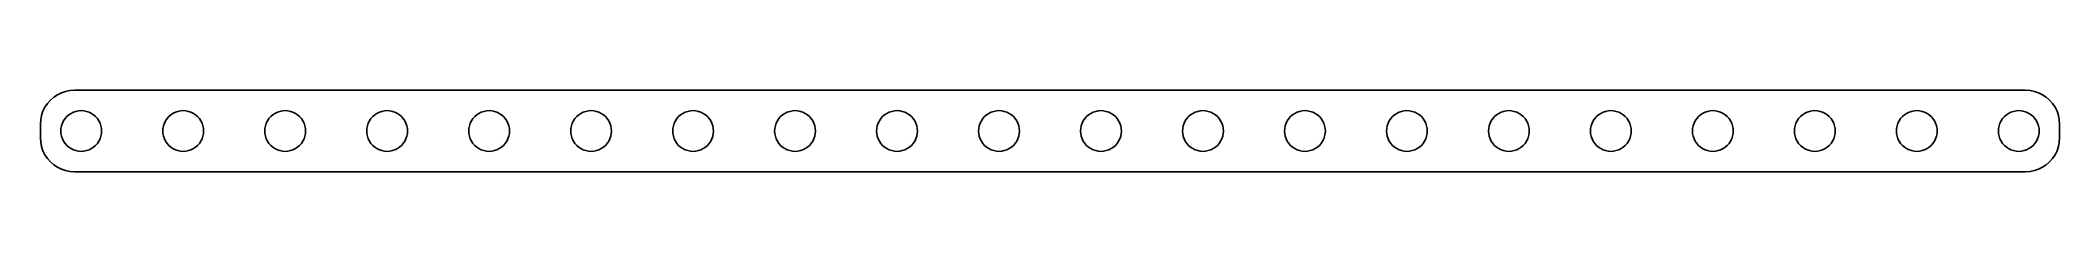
# Model space of a CAD drawing. Header units: metres. Extents: x -149 to 149, y -6 to 6.
import ezdxf

# ---------------------------------------------------------------- set-up
doc = ezdxf.new("R2010")
doc.units = ezdxf.units.M

msp = doc.modelspace()

# ---------------------------------------------------------------- linework, layer by layer
for p, q in [((-144.158, 5.96222), (-144.799, 5.83463)), ((-143.505, 6.00499), (-144.158, 5.96222)), ((143.505, 6.00499), (-143.505, 6.00499)), ((144.158, 5.96222), (143.505, 6.00499)), ((144.799, 5.83463), (144.158, 5.96222)), ((-147.835, 3.50499), (-148.124, 2.91841)), ((-147.472, 4.0488), (-147.835, 3.50499)), ((-147.041, 4.54053), (-147.472, 4.0488)), ((-146.549, 4.97176), (-147.041, 4.54053)), ((-146.005, 5.33511), (-146.549, 4.97176)), ((-145.418, 5.62439), (-146.005, 5.33511)), ((-144.799, 5.83463), (-145.418, 5.62439)), ((-143.276, 2.89777), (-142.892, 2.97432)), ((-142.892, 2.97432), (-142.5, 3)), ((-142.5, 3), (-142.108, 2.97432)), ((-142.108, 2.97432), (-141.724, 2.89777)), ((-128.276, 2.89777), (-127.892, 2.97432)), ((-127.892, 2.97432), (-127.5, 3)), ((-127.5, 3), (-127.108, 2.97432)), ((-127.108, 2.97432), (-126.724, 2.89777)), ((-113.276, 2.89777), (-112.892, 2.97432)), ((-112.892, 2.97432), (-112.5, 3)), ((-112.5, 3), (-112.108, 2.97432)), ((-112.108, 2.97432), (-111.724, 2.89777)), ((-98.2765, 2.89777), (-97.8916, 2.97432)), ((-97.8916, 2.97432), (-97.5, 3)), ((-97.5, 3), (-97.1084, 2.97432)), ((-97.1084, 2.97432), (-96.7235, 2.89777)), ((-83.2765, 2.89777), (-82.8916, 2.97432)), ((-82.8916, 2.97432), (-82.5, 3)), ((-82.5, 3), (-82.1084, 2.97432)), ((-82.1084, 2.97432), (-81.7235, 2.89777)), ((-68.2765, 2.89777), (-67.8916, 2.97432)), ((-67.8916, 2.97432), (-67.5, 3)), ((-67.5, 3), (-67.1084, 2.97432)), ((-67.1084, 2.97432), (-66.7235, 2.89777)), ((-53.2765, 2.89777), (-52.8916, 2.97432)), ((-52.8916, 2.97432), (-52.5, 3)), ((-52.5, 3), (-52.1084, 2.97432)), ((-52.1084, 2.97432), (-51.7235, 2.89777)), ((-38.2765, 2.89777), (-37.8916, 2.97432)), ((-37.8916, 2.97432), (-37.5, 3)), ((-37.5, 3), (-37.1084, 2.97432)), ((-37.1084, 2.97432), (-36.7235, 2.89777)), ((-23.2764, 2.89777), (-22.8916, 2.97432)), ((-22.8916, 2.97432), (-22.5, 3)), ((-22.5, 3), (-22.1084, 2.97432)), ((-22.1084, 2.97432), (-21.7235, 2.89777)), ((-8.27644, 2.89777), (-7.89157, 2.97432)), ((-7.89157, 2.97432), (-7.5, 3)), ((-7.5, 3), (-7.10841, 2.97432)), ((-7.10841, 2.97432), (-6.72354, 2.89777)), ((6.72354, 2.89777), (7.10841, 2.97432)), ((7.10841, 2.97432), (7.5, 3)), ((7.5, 3), (7.89157, 2.97432)), ((7.89157, 2.97432), (8.27644, 2.89777)), ((21.7235, 2.89777), (22.1084, 2.97432)), ((22.1084, 2.97432), (22.5, 3)), ((22.5, 3), (22.8916, 2.97432)), ((22.8916, 2.97432), (23.2764, 2.89777)), ((36.7235, 2.89777), (37.1084, 2.97432)), ((37.1084, 2.97432), (37.5, 3)), ((37.5, 3), (37.8916, 2.97432)), ((37.8916, 2.97432), (38.2765, 2.89777)), ((51.7235, 2.89777), (52.1084, 2.97432)), ((52.1084, 2.97432), (52.5, 3)), ((52.5, 3), (52.8916, 2.97432)), ((52.8916, 2.97432), (53.2765, 2.89777)), ((66.7235, 2.89777), (67.1084, 2.97432)), ((67.1084, 2.97432), (67.5, 3)), ((67.5, 3), (67.8916, 2.97432)), ((67.8916, 2.97432), (68.2765, 2.89777)), ((81.7235, 2.89777), (82.1084, 2.97432)), ((82.1084, 2.97432), (82.5, 3)), ((82.5, 3), (82.8916, 2.97432)), ((82.8916, 2.97432), (83.2765, 2.89777)), ((96.7235, 2.89777), (97.1084, 2.97432)), ((97.1084, 2.97432), (97.5, 3)), ((97.5, 3), (97.8916, 2.97432)), ((97.8916, 2.97432), (98.2765, 2.89777)), ((111.724, 2.89777), (112.108, 2.97432)), ((112.108, 2.97432), (112.5, 3)), ((112.5, 3), (112.892, 2.97432)), ((112.892, 2.97432), (113.276, 2.89777)), ((126.724, 2.89777), (127.108, 2.97432)), ((127.108, 2.97432), (127.5, 3)), ((127.5, 3), (127.892, 2.97432)), ((127.892, 2.97432), (128.276, 2.89777)), ((141.724, 2.89777), (142.108, 2.97432)), ((142.108, 2.97432), (142.5, 3)), ((142.5, 3), (142.892, 2.97432)), ((142.892, 2.97432), (143.276, 2.89777)), ((145.418, 5.62439), (144.799, 5.83463)), ((146.005, 5.33511), (145.418, 5.62439)), ((146.549, 4.97176), (146.005, 5.33511)), ((147.041, 4.54053), (146.549, 4.97176)), ((147.472, 4.0488), (147.041, 4.54053)), ((147.835, 3.50499), (147.472, 4.0488)), ((148.124, 2.91841), (147.835, 3.50499)), ((-148.462, 1.65762), (-148.505, 1.00499)), ((-148.505, 1.00499), (-148.505, -1.00499)), ((-148.335, 2.29909), (-148.462, 1.65762)), ((-148.124, 2.91841), (-148.335, 2.29909)), ((-145.5, 0), (-145.474, 0.391571)), ((-145.474, -0.391571), (-145.5, 0)), ((-145.474, 0.391571), (-145.398, 0.776443)), ((-145.398, 0.776443), (-145.272, 1.14804)), ((-145.272, 1.14804), (-145.098, 1.5)), ((-145.098, 1.5), (-144.88, 1.82628)), ((-144.88, 1.82628), (-144.621, 2.12131)), ((-144.621, 2.12131), (-144.326, 2.38005)), ((-144.326, 2.38005), (-144, 2.59807)), ((-144, 2.59807), (-143.648, 2.77164)), ((-143.648, 2.77164), (-143.276, 2.89777)), ((-141.724, 2.89777), (-141.352, 2.77164)), ((-141.352, 2.77164), (-141, 2.59807)), ((-141, 2.59807), (-140.674, 2.38005)), ((-140.674, 2.38005), (-140.379, 2.12131)), ((-140.379, 2.12131), (-140.12, 1.82628)), ((-140.12, 1.82628), (-139.902, 1.5)), ((-139.902, 1.5), (-139.728, 1.14804)), ((-139.728, 1.14804), (-139.602, 0.776443)), ((-139.602, 0.776443), (-139.526, 0.391571)), ((-139.526, 0.391571), (-139.5, 0)), ((-139.5, 0), (-139.526, -0.391571)), ((-130.5, 0), (-130.474, 0.391571)), ((-130.474, -0.391571), (-130.5, 0)), ((-130.474, 0.391571), (-130.398, 0.776443)), ((-130.398, 0.776443), (-130.272, 1.14804)), ((-130.272, 1.14804), (-130.098, 1.5)), ((-130.098, 1.5), (-129.88, 1.82628)), ((-129.88, 1.82628), (-129.621, 2.12131)), ((-129.621, 2.12131), (-129.326, 2.38005)), ((-129.326, 2.38005), (-129, 2.59807)), ((-129, 2.59807), (-128.648, 2.77164)), ((-128.648, 2.77164), (-128.276, 2.89777)), ((-126.724, 2.89777), (-126.352, 2.77164)), ((-126.352, 2.77164), (-126, 2.59807)), ((-126, 2.59807), (-125.674, 2.38005)), ((-125.674, 2.38005), (-125.379, 2.12131)), ((-125.379, 2.12131), (-125.12, 1.82628)), ((-125.12, 1.82628), (-124.902, 1.5)), ((-124.902, 1.5), (-124.728, 1.14804)), ((-124.728, 1.14804), (-124.602, 0.776443)), ((-124.602, 0.776443), (-124.526, 0.391571)), ((-124.526, 0.391571), (-124.5, 0)), ((-124.5, 0), (-124.526, -0.391571)), ((-115.5, 0), (-115.474, 0.391571)), ((-115.474, -0.391571), (-115.5, 0)), ((-115.474, 0.391571), (-115.398, 0.776443)), ((-115.398, 0.776443), (-115.272, 1.14804)), ((-115.272, 1.14804), (-115.098, 1.5)), ((-115.098, 1.5), (-114.88, 1.82628)), ((-114.88, 1.82628), (-114.621, 2.12131)), ((-114.621, 2.12131), (-114.326, 2.38005)), ((-114.326, 2.38005), (-114, 2.59807)), ((-114, 2.59807), (-113.648, 2.77164)), ((-113.648, 2.77164), (-113.276, 2.89777)), ((-111.724, 2.89777), (-111.352, 2.77164)), ((-111.352, 2.77164), (-111, 2.59807)), ((-111, 2.59807), (-110.674, 2.38005)), ((-110.674, 2.38005), (-110.379, 2.12131)), ((-110.379, 2.12131), (-110.12, 1.82628)), ((-110.12, 1.82628), (-109.902, 1.5)), ((-109.902, 1.5), (-109.728, 1.14804)), ((-109.728, 1.14804), (-109.602, 0.776443)), ((-109.602, 0.776443), (-109.526, 0.391571)), ((-109.526, 0.391571), (-109.5, 0)), ((-109.5, 0), (-109.526, -0.391571)), ((-100.5, 0), (-100.474, 0.391571)), ((-100.474, -0.391571), (-100.5, 0)), ((-100.474, 0.391571), (-100.398, 0.776443)), ((-100.398, 0.776443), (-100.272, 1.14804)), ((-100.272, 1.14804), (-100.098, 1.5)), ((-100.098, 1.5), (-99.8801, 1.82628)), ((-99.8801, 1.82628), (-99.6213, 2.12131)), ((-99.6213, 2.12131), (-99.3263, 2.38005)), ((-99.3263, 2.38005), (-99, 2.59807)), ((-99, 2.59807), (-98.648, 2.77164)), ((-98.648, 2.77164), (-98.2765, 2.89777)), ((-96.7235, 2.89777), (-96.3519, 2.77164)), ((-96.3519, 2.77164), (-96, 2.59807)), ((-96, 2.59807), (-95.6737, 2.38005)), ((-95.6737, 2.38005), (-95.3787, 2.12131)), ((-95.3787, 2.12131), (-95.1199, 1.82628)), ((-95.1199, 1.82628), (-94.9019, 1.5)), ((-94.9019, 1.5), (-94.7284, 1.14804)), ((-94.7284, 1.14804), (-94.6022, 0.776443)), ((-94.6022, 0.776443), (-94.5257, 0.391571)), ((-94.5257, 0.391571), (-94.5, 0)), ((-94.5, 0), (-94.5257, -0.391571)), ((-85.5, 0), (-85.4743, 0.391571)), ((-85.4743, -0.391571), (-85.5, 0)), ((-85.4743, 0.391571), (-85.3978, 0.776443)), ((-85.3978, 0.776443), (-85.2716, 1.14804)), ((-85.2716, 1.14804), (-85.0981, 1.5)), ((-85.0981, 1.5), (-84.8801, 1.82628)), ((-84.8801, 1.82628), (-84.6213, 2.12131)), ((-84.6213, 2.12131), (-84.3263, 2.38005)), ((-84.3263, 2.38005), (-84, 2.59807)), ((-84, 2.59807), (-83.648, 2.77164)), ((-83.648, 2.77164), (-83.2765, 2.89777)), ((-81.7235, 2.89777), (-81.3519, 2.77164)), ((-81.3519, 2.77164), (-81, 2.59807)), ((-81, 2.59807), (-80.6737, 2.38005)), ((-80.6737, 2.38005), (-80.3787, 2.12131)), ((-80.3787, 2.12131), (-80.1199, 1.82628)), ((-80.1199, 1.82628), (-79.9019, 1.5)), ((-79.9019, 1.5), (-79.7284, 1.14804)), ((-79.7284, 1.14804), (-79.6022, 0.776443)), ((-79.6022, 0.776443), (-79.5257, 0.391571)), ((-79.5257, 0.391571), (-79.5, 0)), ((-79.5, 0), (-79.5257, -0.391571)), ((-70.5, 0), (-70.4743, 0.391571)), ((-70.4743, -0.391571), (-70.5, 0)), ((-70.4743, 0.391571), (-70.3978, 0.776443)), ((-70.3978, 0.776443), (-70.2716, 1.14804)), ((-70.2716, 1.14804), (-70.0981, 1.5)), ((-70.0981, 1.5), (-69.8801, 1.82628)), ((-69.8801, 1.82628), (-69.6213, 2.12131)), ((-69.6213, 2.12131), (-69.3263, 2.38005)), ((-69.3263, 2.38005), (-69, 2.59807)), ((-69, 2.59807), (-68.648, 2.77164)), ((-68.648, 2.77164), (-68.2765, 2.89777)), ((-66.7235, 2.89777), (-66.3519, 2.77164)), ((-66.3519, 2.77164), (-66, 2.59807)), ((-66, 2.59807), (-65.6737, 2.38005)), ((-65.6737, 2.38005), (-65.3787, 2.12131)), ((-65.3787, 2.12131), (-65.1199, 1.82628)), ((-65.1199, 1.82628), (-64.9019, 1.5)), ((-64.9019, 1.5), (-64.7284, 1.14804)), ((-64.7284, 1.14804), (-64.6022, 0.776443)), ((-64.6022, 0.776443), (-64.5257, 0.391571)), ((-64.5257, 0.391571), (-64.5, 0)), ((-64.5, 0), (-64.5257, -0.391571)), ((-55.5, 0), (-55.4743, 0.391571)), ((-55.4743, -0.391571), (-55.5, 0)), ((-55.4743, 0.391571), (-55.3978, 0.776443)), ((-55.3978, 0.776443), (-55.2716, 1.14804)), ((-55.2716, 1.14804), (-55.0981, 1.5)), ((-55.0981, 1.5), (-54.8801, 1.82628)), ((-54.8801, 1.82628), (-54.6213, 2.12131)), ((-54.6213, 2.12131), (-54.3263, 2.38005)), ((-54.3263, 2.38005), (-54, 2.59807)), ((-54, 2.59807), (-53.648, 2.77164)), ((-53.648, 2.77164), (-53.2765, 2.89777)), ((-51.7235, 2.89777), (-51.3519, 2.77164)), ((-51.3519, 2.77164), (-51, 2.59807)), ((-51, 2.59807), (-50.6737, 2.38005)), ((-50.6737, 2.38005), (-50.3787, 2.12131)), ((-50.3787, 2.12131), (-50.1199, 1.82628)), ((-50.1199, 1.82628), (-49.9019, 1.5)), ((-49.9019, 1.5), (-49.7284, 1.14804)), ((-49.7284, 1.14804), (-49.6022, 0.776443)), ((-49.6022, 0.776443), (-49.5257, 0.391571)), ((-49.5257, 0.391571), (-49.5, 0)), ((-49.5, 0), (-49.5257, -0.391571)), ((-40.5, 0), (-40.4743, 0.391571)), ((-40.4743, -0.391571), (-40.5, 0)), ((-40.4743, 0.391571), (-40.3978, 0.776443)), ((-40.3978, 0.776443), (-40.2716, 1.14804)), ((-40.2716, 1.14804), (-40.0981, 1.5)), ((-40.0981, 1.5), (-39.8801, 1.82628)), ((-39.8801, 1.82628), (-39.6213, 2.12131)), ((-39.6213, 2.12131), (-39.3263, 2.38005)), ((-39.3263, 2.38005), (-39, 2.59807)), ((-39, 2.59807), (-38.648, 2.77164)), ((-38.648, 2.77164), (-38.2765, 2.89777)), ((-36.7235, 2.89777), (-36.3519, 2.77164)), ((-36.3519, 2.77164), (-36, 2.59807)), ((-36, 2.59807), (-35.6737, 2.38005)), ((-35.6737, 2.38005), (-35.3787, 2.12131)), ((-35.3787, 2.12131), (-35.1199, 1.82628)), ((-35.1199, 1.82628), (-34.9019, 1.5)), ((-34.9019, 1.5), (-34.7284, 1.14804)), ((-34.7284, 1.14804), (-34.6022, 0.776443)), ((-34.6022, 0.776443), (-34.5257, 0.391571)), ((-34.5257, 0.391571), (-34.5, 0)), ((-34.5, 0), (-34.5257, -0.391571)), ((-25.5, 0), (-25.4743, 0.391571)), ((-25.4743, -0.391571), (-25.5, 0)), ((-25.4743, 0.391571), (-25.3978, 0.776443)), ((-25.3978, 0.776443), (-25.2716, 1.14804)), ((-25.2716, 1.14804), (-25.0981, 1.5)), ((-25.0981, 1.5), (-24.8801, 1.82628)), ((-24.8801, 1.82628), (-24.6213, 2.12131)), ((-24.6213, 2.12131), (-24.3263, 2.38005)), ((-24.3263, 2.38005), (-24, 2.59807)), ((-24, 2.59807), (-23.648, 2.77164)), ((-23.648, 2.77164), (-23.2764, 2.89777)), ((-21.7235, 2.89777), (-21.3519, 2.77164)), ((-21.3519, 2.77164), (-21, 2.59807)), ((-21, 2.59807), (-20.6737, 2.38005)), ((-20.6737, 2.38005), (-20.3787, 2.12131)), ((-20.3787, 2.12131), (-20.1199, 1.82628)), ((-20.1199, 1.82628), (-19.9019, 1.5)), ((-19.9019, 1.5), (-19.7283, 1.14804)), ((-19.7283, 1.14804), (-19.6022, 0.776443)), ((-19.6022, 0.776443), (-19.5257, 0.391571)), ((-19.5257, 0.391571), (-19.5, 0)), ((-19.5, 0), (-19.5257, -0.391571)), ((-10.5, 0), (-10.4743, 0.391571)), ((-10.4743, -0.391571), (-10.5, 0)), ((-10.4743, 0.391571), (-10.3978, 0.776443)), ((-10.3978, 0.776443), (-10.2716, 1.14804)), ((-10.2716, 1.14804), (-10.0981, 1.5)), ((-10.0981, 1.5), (-9.88005, 1.82628)), ((-9.88005, 1.82628), (-9.62131, 2.12131)), ((-9.62131, 2.12131), (-9.32628, 2.38005)), ((-9.32628, 2.38005), (-9, 2.59807)), ((-9, 2.59807), (-8.64804, 2.77164)), ((-8.64804, 2.77164), (-8.27644, 2.89777)), ((-6.72354, 2.89777), (-6.35194, 2.77164)), ((-6.35194, 2.77164), (-6, 2.59807)), ((-6, 2.59807), (-5.67371, 2.38005)), ((-5.67371, 2.38005), (-5.37868, 2.12131)), ((-5.37868, 2.12131), (-5.11993, 1.82628)), ((-5.11993, 1.82628), (-4.90192, 1.5)), ((-4.90192, 1.5), (-4.72835, 1.14804)), ((-4.72835, 1.14804), (-4.60222, 0.776443)), ((-4.60222, 0.776443), (-4.52567, 0.391571)), ((-4.52567, 0.391571), (-4.5, 0)), ((-4.5, 0), (-4.52567, -0.391571)), ((4.5, 0), (4.52567, 0.391571)), ((4.52567, -0.391571), (4.5, 0)), ((4.52567, 0.391571), (4.60222, 0.776443)), ((4.60222, 0.776443), (4.72835, 1.14804)), ((4.72835, 1.14804), (4.90192, 1.5)), ((4.90192, 1.5), (5.11993, 1.82628)), ((5.11993, 1.82628), (5.37868, 2.12131)), ((5.37868, 2.12131), (5.67371, 2.38005)), ((5.67371, 2.38005), (6, 2.59807)), ((6, 2.59807), (6.35194, 2.77164)), ((6.35194, 2.77164), (6.72354, 2.89777)), ((8.27644, 2.89777), (8.64804, 2.77164)), ((8.64804, 2.77164), (9, 2.59807)), ((9, 2.59807), (9.32628, 2.38005)), ((9.32628, 2.38005), (9.62131, 2.12131)), ((9.62131, 2.12131), (9.88005, 1.82628)), ((9.88005, 1.82628), (10.0981, 1.5)), ((10.0981, 1.5), (10.2716, 1.14804)), ((10.2716, 1.14804), (10.3978, 0.776443)), ((10.3978, 0.776443), (10.4743, 0.391571)), ((10.4743, 0.391571), (10.5, 0)), ((10.5, 0), (10.4743, -0.391571)), ((19.5, 0), (19.5257, 0.391571)), ((19.5257, -0.391571), (19.5, 0)), ((19.5257, 0.391571), (19.6022, 0.776443)), ((19.6022, 0.776443), (19.7283, 1.14804)), ((19.7283, 1.14804), (19.9019, 1.5)), ((19.9019, 1.5), (20.1199, 1.82628)), ((20.1199, 1.82628), (20.3787, 2.12131)), ((20.3787, 2.12131), (20.6737, 2.38005)), ((20.6737, 2.38005), (21, 2.59807)), ((21, 2.59807), (21.3519, 2.77164)), ((21.3519, 2.77164), (21.7235, 2.89777)), ((23.2764, 2.89777), (23.648, 2.77164)), ((23.648, 2.77164), (24, 2.59807)), ((24, 2.59807), (24.3263, 2.38005)), ((24.3263, 2.38005), (24.6213, 2.12131)), ((24.6213, 2.12131), (24.8801, 1.82628)), ((24.8801, 1.82628), (25.0981, 1.5)), ((25.0981, 1.5), (25.2716, 1.14804)), ((25.2716, 1.14804), (25.3978, 0.776443)), ((25.3978, 0.776443), (25.4743, 0.391571)), ((25.4743, 0.391571), (25.5, 0)), ((25.5, 0), (25.4743, -0.391571)), ((34.5, 0), (34.5257, 0.391571)), ((34.5257, -0.391571), (34.5, 0)), ((34.5257, 0.391571), (34.6022, 0.776443)), ((34.6022, 0.776443), (34.7284, 1.14804)), ((34.7284, 1.14804), (34.9019, 1.5)), ((34.9019, 1.5), (35.1199, 1.82628)), ((35.1199, 1.82628), (35.3787, 2.12131)), ((35.3787, 2.12131), (35.6737, 2.38005)), ((35.6737, 2.38005), (36, 2.59807)), ((36, 2.59807), (36.3519, 2.77164)), ((36.3519, 2.77164), (36.7235, 2.89777)), ((38.2765, 2.89777), (38.648, 2.77164)), ((38.648, 2.77164), (39, 2.59807)), ((39, 2.59807), (39.3263, 2.38005)), ((39.3263, 2.38005), (39.6213, 2.12131)), ((39.6213, 2.12131), (39.8801, 1.82628)), ((39.8801, 1.82628), (40.0981, 1.5)), ((40.0981, 1.5), (40.2716, 1.14804)), ((40.2716, 1.14804), (40.3978, 0.776443)), ((40.3978, 0.776443), (40.4743, 0.391571)), ((40.4743, 0.391571), (40.5, 0)), ((40.5, 0), (40.4743, -0.391571)), ((49.5, 0), (49.5257, 0.391571)), ((49.5257, -0.391571), (49.5, 0)), ((49.5257, 0.391571), (49.6022, 0.776443)), ((49.6022, 0.776443), (49.7284, 1.14804)), ((49.7284, 1.14804), (49.9019, 1.5)), ((49.9019, 1.5), (50.1199, 1.82628)), ((50.1199, 1.82628), (50.3787, 2.12131)), ((50.3787, 2.12131), (50.6737, 2.38005)), ((50.6737, 2.38005), (51, 2.59807)), ((51, 2.59807), (51.3519, 2.77164)), ((51.3519, 2.77164), (51.7235, 2.89777)), ((53.2765, 2.89777), (53.648, 2.77164)), ((53.648, 2.77164), (54, 2.59807)), ((54, 2.59807), (54.3263, 2.38005)), ((54.3263, 2.38005), (54.6213, 2.12131)), ((54.6213, 2.12131), (54.8801, 1.82628)), ((54.8801, 1.82628), (55.0981, 1.5)), ((55.0981, 1.5), (55.2716, 1.14804)), ((55.2716, 1.14804), (55.3978, 0.776443)), ((55.3978, 0.776443), (55.4743, 0.391571)), ((55.4743, 0.391571), (55.5, 0)), ((55.5, 0), (55.4743, -0.391571)), ((64.5, 0), (64.5257, 0.391571)), ((64.5257, -0.391571), (64.5, 0)), ((64.5257, 0.391571), (64.6022, 0.776443)), ((64.6022, 0.776443), (64.7284, 1.14804)), ((64.7284, 1.14804), (64.9019, 1.5)), ((64.9019, 1.5), (65.1199, 1.82628)), ((65.1199, 1.82628), (65.3787, 2.12131)), ((65.3787, 2.12131), (65.6737, 2.38005)), ((65.6737, 2.38005), (66, 2.59807)), ((66, 2.59807), (66.3519, 2.77164)), ((66.3519, 2.77164), (66.7235, 2.89777)), ((68.2765, 2.89777), (68.648, 2.77164)), ((68.648, 2.77164), (69, 2.59807)), ((69, 2.59807), (69.3263, 2.38005)), ((69.3263, 2.38005), (69.6213, 2.12131)), ((69.6213, 2.12131), (69.8801, 1.82628)), ((69.8801, 1.82628), (70.0981, 1.5)), ((70.0981, 1.5), (70.2716, 1.14804)), ((70.2716, 1.14804), (70.3978, 0.776443)), ((70.3978, 0.776443), (70.4743, 0.391571)), ((70.4743, 0.391571), (70.5, 0)), ((70.5, 0), (70.4743, -0.391571)), ((79.5, 0), (79.5257, 0.391571)), ((79.5257, -0.391571), (79.5, 0)), ((79.5257, 0.391571), (79.6022, 0.776443)), ((79.6022, 0.776443), (79.7284, 1.14804)), ((79.7284, 1.14804), (79.9019, 1.5)), ((79.9019, 1.5), (80.1199, 1.82628)), ((80.1199, 1.82628), (80.3787, 2.12131)), ((80.3787, 2.12131), (80.6737, 2.38005)), ((80.6737, 2.38005), (81, 2.59807)), ((81, 2.59807), (81.3519, 2.77164)), ((81.3519, 2.77164), (81.7235, 2.89777)), ((83.2765, 2.89777), (83.648, 2.77164)), ((83.648, 2.77164), (84, 2.59807)), ((84, 2.59807), (84.3263, 2.38005)), ((84.3263, 2.38005), (84.6213, 2.12131)), ((84.6213, 2.12131), (84.8801, 1.82628)), ((84.8801, 1.82628), (85.0981, 1.5)), ((85.0981, 1.5), (85.2716, 1.14804)), ((85.2716, 1.14804), (85.3978, 0.776443)), ((85.3978, 0.776443), (85.4743, 0.391571)), ((85.4743, 0.391571), (85.5, 0)), ((85.5, 0), (85.4743, -0.391571)), ((94.5, 0), (94.5257, 0.391571)), ((94.5257, -0.391571), (94.5, 0)), ((94.5257, 0.391571), (94.6022, 0.776443)), ((94.6022, 0.776443), (94.7284, 1.14804)), ((94.7284, 1.14804), (94.9019, 1.5)), ((94.9019, 1.5), (95.1199, 1.82628)), ((95.1199, 1.82628), (95.3787, 2.12131)), ((95.3787, 2.12131), (95.6737, 2.38005)), ((95.6737, 2.38005), (96, 2.59807)), ((96, 2.59807), (96.3519, 2.77164)), ((96.3519, 2.77164), (96.7235, 2.89777)), ((98.2765, 2.89777), (98.648, 2.77164)), ((98.648, 2.77164), (99, 2.59807)), ((99, 2.59807), (99.3263, 2.38005)), ((99.3263, 2.38005), (99.6213, 2.12131)), ((99.6213, 2.12131), (99.8801, 1.82628)), ((99.8801, 1.82628), (100.098, 1.5)), ((100.098, 1.5), (100.272, 1.14804)), ((100.272, 1.14804), (100.398, 0.776443)), ((100.398, 0.776443), (100.474, 0.391571)), ((100.474, 0.391571), (100.5, 0)), ((100.5, 0), (100.474, -0.391571)), ((109.5, 0), (109.526, 0.391571)), ((109.526, -0.391571), (109.5, 0)), ((109.526, 0.391571), (109.602, 0.776443)), ((109.602, 0.776443), (109.728, 1.14804)), ((109.728, 1.14804), (109.902, 1.5)), ((109.902, 1.5), (110.12, 1.82628)), ((110.12, 1.82628), (110.379, 2.12131)), ((110.379, 2.12131), (110.674, 2.38005)), ((110.674, 2.38005), (111, 2.59807)), ((111, 2.59807), (111.352, 2.77164)), ((111.352, 2.77164), (111.724, 2.89777)), ((113.276, 2.89777), (113.648, 2.77164)), ((113.648, 2.77164), (114, 2.59807)), ((114, 2.59807), (114.326, 2.38005)), ((114.326, 2.38005), (114.621, 2.12131)), ((114.621, 2.12131), (114.88, 1.82628)), ((114.88, 1.82628), (115.098, 1.5)), ((115.098, 1.5), (115.272, 1.14804)), ((115.272, 1.14804), (115.398, 0.776443)), ((115.398, 0.776443), (115.474, 0.391571)), ((115.474, 0.391571), (115.5, 0)), ((115.5, 0), (115.474, -0.391571)), ((124.5, 0), (124.526, 0.391571)), ((124.526, -0.391571), (124.5, 0)), ((124.526, 0.391571), (124.602, 0.776443)), ((124.602, 0.776443), (124.728, 1.14804)), ((124.728, 1.14804), (124.902, 1.5)), ((124.902, 1.5), (125.12, 1.82628)), ((125.12, 1.82628), (125.379, 2.12131)), ((125.379, 2.12131), (125.674, 2.38005)), ((125.674, 2.38005), (126, 2.59807)), ((126, 2.59807), (126.352, 2.77164)), ((126.352, 2.77164), (126.724, 2.89777)), ((128.276, 2.89777), (128.648, 2.77164)), ((128.648, 2.77164), (129, 2.59807)), ((129, 2.59807), (129.326, 2.38005)), ((129.326, 2.38005), (129.621, 2.12131)), ((129.621, 2.12131), (129.88, 1.82628)), ((129.88, 1.82628), (130.098, 1.5)), ((130.098, 1.5), (130.272, 1.14804)), ((130.272, 1.14804), (130.398, 0.776443)), ((130.398, 0.776443), (130.474, 0.391571)), ((130.474, 0.391571), (130.5, 0)), ((130.5, 0), (130.474, -0.391571)), ((139.5, 0), (139.526, 0.391571)), ((139.526, -0.391571), (139.5, 0)), ((139.526, 0.391571), (139.602, 0.776443)), ((139.602, 0.776443), (139.728, 1.14804)), ((139.728, 1.14804), (139.902, 1.5)), ((139.902, 1.5), (140.12, 1.82628)), ((140.12, 1.82628), (140.379, 2.12131)), ((140.379, 2.12131), (140.674, 2.38005)), ((140.674, 2.38005), (141, 2.59807)), ((141, 2.59807), (141.352, 2.77164)), ((141.352, 2.77164), (141.724, 2.89777)), ((143.276, 2.89777), (143.648, 2.77164)), ((143.648, 2.77164), (144, 2.59807)), ((144, 2.59807), (144.326, 2.38005)), ((144.326, 2.38005), (144.621, 2.12131)), ((144.621, 2.12131), (144.88, 1.82628)), ((144.88, 1.82628), (145.098, 1.5)), ((145.098, 1.5), (145.272, 1.14804)), ((145.272, 1.14804), (145.398, 0.776443)), ((145.398, 0.776443), (145.474, 0.391571)), ((145.474, 0.391571), (145.5, 0)), ((145.5, 0), (145.474, -0.391571)), ((148.335, 2.29909), (148.124, 2.91841)), ((148.462, 1.65762), (148.335, 2.29909)), ((148.505, 1.00499), (148.462, 1.65762)), ((148.505, -1.00499), (148.505, 1.00499)), ((-148.505, -1.00499), (-148.462, -1.65762)), ((-148.462, -1.65762), (-148.335, -2.29909)), ((-148.335, -2.29909), (-148.124, -2.91841)), ((-148.124, -2.91841), (-147.835, -3.50499)), ((-145.398, -0.776443), (-145.474, -0.391571)), ((-145.272, -1.14804), (-145.398, -0.776443)), ((-145.098, -1.5), (-145.272, -1.14804)), ((-144.88, -1.82628), (-145.098, -1.5)), ((-144.621, -2.12131), (-144.88, -1.82628)), ((-144.326, -2.38005), (-144.621, -2.12131)), ((-144, -2.59807), (-144.326, -2.38005)), ((-143.648, -2.77164), (-144, -2.59807)), ((-143.276, -2.89777), (-143.648, -2.77164)), ((-142.892, -2.97432), (-143.276, -2.89777)), ((-141.724, -2.89777), (-142.108, -2.97432)), ((-141.352, -2.77164), (-141.724, -2.89777)), ((-141, -2.59807), (-141.352, -2.77164)), ((-140.674, -2.38005), (-141, -2.59807)), ((-140.379, -2.12131), (-140.674, -2.38005)), ((-140.12, -1.82628), (-140.379, -2.12131)), ((-139.902, -1.5), (-140.12, -1.82628)), ((-139.728, -1.14804), (-139.902, -1.5)), ((-139.602, -0.776443), (-139.728, -1.14804)), ((-139.526, -0.391571), (-139.602, -0.776443)), ((-130.398, -0.776443), (-130.474, -0.391571)), ((-130.272, -1.14804), (-130.398, -0.776443)), ((-130.098, -1.5), (-130.272, -1.14804)), ((-129.88, -1.82628), (-130.098, -1.5)), ((-129.621, -2.12131), (-129.88, -1.82628)), ((-129.326, -2.38005), (-129.621, -2.12131)), ((-129, -2.59807), (-129.326, -2.38005)), ((-128.648, -2.77164), (-129, -2.59807)), ((-128.276, -2.89777), (-128.648, -2.77164)), ((-127.892, -2.97432), (-128.276, -2.89777)), ((-126.724, -2.89777), (-127.108, -2.97432)), ((-126.352, -2.77164), (-126.724, -2.89777)), ((-126, -2.59807), (-126.352, -2.77164)), ((-125.674, -2.38005), (-126, -2.59807)), ((-125.379, -2.12131), (-125.674, -2.38005)), ((-125.12, -1.82628), (-125.379, -2.12131)), ((-124.902, -1.5), (-125.12, -1.82628)), ((-124.728, -1.14804), (-124.902, -1.5)), ((-124.602, -0.776443), (-124.728, -1.14804)), ((-124.526, -0.391571), (-124.602, -0.776443)), ((-115.398, -0.776443), (-115.474, -0.391571)), ((-115.272, -1.14804), (-115.398, -0.776443)), ((-115.098, -1.5), (-115.272, -1.14804)), ((-114.88, -1.82628), (-115.098, -1.5)), ((-114.621, -2.12131), (-114.88, -1.82628)), ((-114.326, -2.38005), (-114.621, -2.12131)), ((-114, -2.59807), (-114.326, -2.38005)), ((-113.648, -2.77164), (-114, -2.59807)), ((-113.276, -2.89777), (-113.648, -2.77164)), ((-112.892, -2.97432), (-113.276, -2.89777)), ((-111.724, -2.89777), (-112.108, -2.97432)), ((-111.352, -2.77164), (-111.724, -2.89777)), ((-111, -2.59807), (-111.352, -2.77164)), ((-110.674, -2.38005), (-111, -2.59807)), ((-110.379, -2.12131), (-110.674, -2.38005)), ((-110.12, -1.82628), (-110.379, -2.12131)), ((-109.902, -1.5), (-110.12, -1.82628)), ((-109.728, -1.14804), (-109.902, -1.5)), ((-109.602, -0.776443), (-109.728, -1.14804)), ((-109.526, -0.391571), (-109.602, -0.776443)), ((-100.398, -0.776443), (-100.474, -0.391571)), ((-100.272, -1.14804), (-100.398, -0.776443)), ((-100.098, -1.5), (-100.272, -1.14804)), ((-99.8801, -1.82628), (-100.098, -1.5)), ((-99.6213, -2.12131), (-99.8801, -1.82628)), ((-99.3263, -2.38005), (-99.6213, -2.12131)), ((-99, -2.59807), (-99.3263, -2.38005)), ((-98.648, -2.77164), (-99, -2.59807)), ((-98.2765, -2.89777), (-98.648, -2.77164)), ((-97.8916, -2.97432), (-98.2765, -2.89777)), ((-96.7235, -2.89777), (-97.1084, -2.97432)), ((-96.3519, -2.77164), (-96.7235, -2.89777)), ((-96, -2.59807), (-96.3519, -2.77164)), ((-95.6737, -2.38005), (-96, -2.59807)), ((-95.3787, -2.12131), (-95.6737, -2.38005)), ((-95.1199, -1.82628), (-95.3787, -2.12131)), ((-94.9019, -1.5), (-95.1199, -1.82628)), ((-94.7284, -1.14804), (-94.9019, -1.5)), ((-94.6022, -0.776443), (-94.7284, -1.14804)), ((-94.5257, -0.391571), (-94.6022, -0.776443)), ((-85.3978, -0.776443), (-85.4743, -0.391571)), ((-85.2716, -1.14804), (-85.3978, -0.776443)), ((-85.0981, -1.5), (-85.2716, -1.14804)), ((-84.8801, -1.82628), (-85.0981, -1.5)), ((-84.6213, -2.12131), (-84.8801, -1.82628)), ((-84.3263, -2.38005), (-84.6213, -2.12131)), ((-84, -2.59807), (-84.3263, -2.38005)), ((-83.648, -2.77164), (-84, -2.59807)), ((-83.2765, -2.89777), (-83.648, -2.77164)), ((-82.8916, -2.97432), (-83.2765, -2.89777)), ((-81.7235, -2.89777), (-82.1084, -2.97432)), ((-81.3519, -2.77164), (-81.7235, -2.89777)), ((-81, -2.59807), (-81.3519, -2.77164)), ((-80.6737, -2.38005), (-81, -2.59807)), ((-80.3787, -2.12131), (-80.6737, -2.38005)), ((-80.1199, -1.82628), (-80.3787, -2.12131)), ((-79.9019, -1.5), (-80.1199, -1.82628)), ((-79.7284, -1.14804), (-79.9019, -1.5)), ((-79.6022, -0.776443), (-79.7284, -1.14804)), ((-79.5257, -0.391571), (-79.6022, -0.776443)), ((-70.3978, -0.776443), (-70.4743, -0.391571)), ((-70.2716, -1.14804), (-70.3978, -0.776443)), ((-70.0981, -1.5), (-70.2716, -1.14804)), ((-69.8801, -1.82628), (-70.0981, -1.5)), ((-69.6213, -2.12131), (-69.8801, -1.82628)), ((-69.3263, -2.38005), (-69.6213, -2.12131)), ((-69, -2.59807), (-69.3263, -2.38005)), ((-68.648, -2.77164), (-69, -2.59807)), ((-68.2765, -2.89777), (-68.648, -2.77164)), ((-67.8916, -2.97432), (-68.2765, -2.89777)), ((-66.7235, -2.89777), (-67.1084, -2.97432)), ((-66.3519, -2.77164), (-66.7235, -2.89777)), ((-66, -2.59807), (-66.3519, -2.77164)), ((-65.6737, -2.38005), (-66, -2.59807)), ((-65.3787, -2.12131), (-65.6737, -2.38005)), ((-65.1199, -1.82628), (-65.3787, -2.12131)), ((-64.9019, -1.5), (-65.1199, -1.82628)), ((-64.7284, -1.14804), (-64.9019, -1.5)), ((-64.6022, -0.776443), (-64.7284, -1.14804)), ((-64.5257, -0.391571), (-64.6022, -0.776443)), ((-55.3978, -0.776443), (-55.4743, -0.391571)), ((-55.2716, -1.14804), (-55.3978, -0.776443)), ((-55.0981, -1.5), (-55.2716, -1.14804)), ((-54.8801, -1.82628), (-55.0981, -1.5)), ((-54.6213, -2.12131), (-54.8801, -1.82628)), ((-54.3263, -2.38005), (-54.6213, -2.12131)), ((-54, -2.59807), (-54.3263, -2.38005)), ((-53.648, -2.77164), (-54, -2.59807)), ((-53.2765, -2.89777), (-53.648, -2.77164)), ((-52.8916, -2.97432), (-53.2765, -2.89777)), ((-51.7235, -2.89777), (-52.1084, -2.97432)), ((-51.3519, -2.77164), (-51.7235, -2.89777)), ((-51, -2.59807), (-51.3519, -2.77164)), ((-50.6737, -2.38005), (-51, -2.59807)), ((-50.3787, -2.12131), (-50.6737, -2.38005)), ((-50.1199, -1.82628), (-50.3787, -2.12131)), ((-49.9019, -1.5), (-50.1199, -1.82628)), ((-49.7284, -1.14804), (-49.9019, -1.5)), ((-49.6022, -0.776443), (-49.7284, -1.14804)), ((-49.5257, -0.391571), (-49.6022, -0.776443)), ((-40.3978, -0.776443), (-40.4743, -0.391571)), ((-40.2716, -1.14804), (-40.3978, -0.776443)), ((-40.0981, -1.5), (-40.2716, -1.14804)), ((-39.8801, -1.82628), (-40.0981, -1.5)), ((-39.6213, -2.12131), (-39.8801, -1.82628)), ((-39.3263, -2.38005), (-39.6213, -2.12131)), ((-39, -2.59807), (-39.3263, -2.38005)), ((-38.648, -2.77164), (-39, -2.59807)), ((-38.2765, -2.89777), (-38.648, -2.77164)), ((-37.8916, -2.97432), (-38.2765, -2.89777)), ((-36.7235, -2.89777), (-37.1084, -2.97432)), ((-36.3519, -2.77164), (-36.7235, -2.89777)), ((-36, -2.59807), (-36.3519, -2.77164)), ((-35.6737, -2.38005), (-36, -2.59807)), ((-35.3787, -2.12131), (-35.6737, -2.38005)), ((-35.1199, -1.82628), (-35.3787, -2.12131)), ((-34.9019, -1.5), (-35.1199, -1.82628)), ((-34.7284, -1.14804), (-34.9019, -1.5)), ((-34.6022, -0.776443), (-34.7284, -1.14804)), ((-34.5257, -0.391571), (-34.6022, -0.776443)), ((-25.3978, -0.776443), (-25.4743, -0.391571)), ((-25.2716, -1.14804), (-25.3978, -0.776443)), ((-25.0981, -1.5), (-25.2716, -1.14804)), ((-24.8801, -1.82628), (-25.0981, -1.5)), ((-24.6213, -2.12131), (-24.8801, -1.82628)), ((-24.3263, -2.38005), (-24.6213, -2.12131)), ((-24, -2.59807), (-24.3263, -2.38005)), ((-23.648, -2.77164), (-24, -2.59807)), ((-23.2764, -2.89777), (-23.648, -2.77164)), ((-22.8916, -2.97432), (-23.2764, -2.89777)), ((-21.7235, -2.89777), (-22.1084, -2.97432)), ((-21.3519, -2.77164), (-21.7235, -2.89777)), ((-21, -2.59807), (-21.3519, -2.77164)), ((-20.6737, -2.38005), (-21, -2.59807)), ((-20.3787, -2.12131), (-20.6737, -2.38005)), ((-20.1199, -1.82628), (-20.3787, -2.12131)), ((-19.9019, -1.5), (-20.1199, -1.82628)), ((-19.7283, -1.14804), (-19.9019, -1.5)), ((-19.6022, -0.776443), (-19.7283, -1.14804)), ((-19.5257, -0.391571), (-19.6022, -0.776443)), ((-10.3978, -0.776443), (-10.4743, -0.391571)), ((-10.2716, -1.14804), (-10.3978, -0.776443)), ((-10.0981, -1.5), (-10.2716, -1.14804)), ((-9.88005, -1.82628), (-10.0981, -1.5)), ((-9.62131, -2.12131), (-9.88005, -1.82628)), ((-9.32628, -2.38005), (-9.62131, -2.12131)), ((-9, -2.59807), (-9.32628, -2.38005)), ((-8.64804, -2.77164), (-9, -2.59807)), ((-8.27644, -2.89777), (-8.64804, -2.77164)), ((-7.89157, -2.97432), (-8.27644, -2.89777)), ((-6.72354, -2.89777), (-7.10841, -2.97432)), ((-6.35194, -2.77164), (-6.72354, -2.89777)), ((-6, -2.59807), (-6.35194, -2.77164)), ((-5.67371, -2.38005), (-6, -2.59807)), ((-5.37868, -2.12131), (-5.67371, -2.38005)), ((-5.11993, -1.82628), (-5.37868, -2.12131)), ((-4.90192, -1.5), (-5.11993, -1.82628)), ((-4.72835, -1.14804), (-4.90192, -1.5)), ((-4.60222, -0.776443), (-4.72835, -1.14804)), ((-4.52567, -0.391571), (-4.60222, -0.776443)), ((4.60222, -0.776443), (4.52567, -0.391571)), ((4.72835, -1.14804), (4.60222, -0.776443)), ((4.90192, -1.5), (4.72835, -1.14804)), ((5.11993, -1.82628), (4.90192, -1.5)), ((5.37868, -2.12131), (5.11993, -1.82628)), ((5.67371, -2.38005), (5.37868, -2.12131)), ((6, -2.59807), (5.67371, -2.38005)), ((6.35194, -2.77164), (6, -2.59807)), ((6.72354, -2.89777), (6.35194, -2.77164)), ((7.10841, -2.97432), (6.72354, -2.89777)), ((8.27644, -2.89777), (7.89157, -2.97432)), ((8.64804, -2.77164), (8.27644, -2.89777)), ((9, -2.59807), (8.64804, -2.77164)), ((9.32628, -2.38005), (9, -2.59807)), ((9.62131, -2.12131), (9.32628, -2.38005)), ((9.88005, -1.82628), (9.62131, -2.12131)), ((10.0981, -1.5), (9.88005, -1.82628)), ((10.2716, -1.14804), (10.0981, -1.5)), ((10.3978, -0.776443), (10.2716, -1.14804)), ((10.4743, -0.391571), (10.3978, -0.776443)), ((19.6022, -0.776443), (19.5257, -0.391571)), ((19.7283, -1.14804), (19.6022, -0.776443)), ((19.9019, -1.5), (19.7283, -1.14804)), ((20.1199, -1.82628), (19.9019, -1.5)), ((20.3787, -2.12131), (20.1199, -1.82628)), ((20.6737, -2.38005), (20.3787, -2.12131)), ((21, -2.59807), (20.6737, -2.38005)), ((21.3519, -2.77164), (21, -2.59807)), ((21.7235, -2.89777), (21.3519, -2.77164)), ((22.1084, -2.97432), (21.7235, -2.89777)), ((23.2764, -2.89777), (22.8916, -2.97432)), ((23.648, -2.77164), (23.2764, -2.89777)), ((24, -2.59807), (23.648, -2.77164)), ((24.3263, -2.38005), (24, -2.59807)), ((24.6213, -2.12131), (24.3263, -2.38005)), ((24.8801, -1.82628), (24.6213, -2.12131)), ((25.0981, -1.5), (24.8801, -1.82628)), ((25.2716, -1.14804), (25.0981, -1.5)), ((25.3978, -0.776443), (25.2716, -1.14804)), ((25.4743, -0.391571), (25.3978, -0.776443)), ((34.6022, -0.776443), (34.5257, -0.391571)), ((34.7284, -1.14804), (34.6022, -0.776443)), ((34.9019, -1.5), (34.7284, -1.14804)), ((35.1199, -1.82628), (34.9019, -1.5)), ((35.3787, -2.12131), (35.1199, -1.82628)), ((35.6737, -2.38005), (35.3787, -2.12131)), ((36, -2.59807), (35.6737, -2.38005)), ((36.3519, -2.77164), (36, -2.59807)), ((36.7235, -2.89777), (36.3519, -2.77164)), ((37.1084, -2.97432), (36.7235, -2.89777)), ((38.2765, -2.89777), (37.8916, -2.97432)), ((38.648, -2.77164), (38.2765, -2.89777)), ((39, -2.59807), (38.648, -2.77164)), ((39.3263, -2.38005), (39, -2.59807)), ((39.6213, -2.12131), (39.3263, -2.38005)), ((39.8801, -1.82628), (39.6213, -2.12131)), ((40.0981, -1.5), (39.8801, -1.82628)), ((40.2716, -1.14804), (40.0981, -1.5)), ((40.3978, -0.776443), (40.2716, -1.14804)), ((40.4743, -0.391571), (40.3978, -0.776443)), ((49.6022, -0.776443), (49.5257, -0.391571)), ((49.7284, -1.14804), (49.6022, -0.776443)), ((49.9019, -1.5), (49.7284, -1.14804)), ((50.1199, -1.82628), (49.9019, -1.5)), ((50.3787, -2.12131), (50.1199, -1.82628)), ((50.6737, -2.38005), (50.3787, -2.12131)), ((51, -2.59807), (50.6737, -2.38005)), ((51.3519, -2.77164), (51, -2.59807)), ((51.7235, -2.89777), (51.3519, -2.77164)), ((52.1084, -2.97432), (51.7235, -2.89777)), ((53.2765, -2.89777), (52.8916, -2.97432)), ((53.648, -2.77164), (53.2765, -2.89777)), ((54, -2.59807), (53.648, -2.77164)), ((54.3263, -2.38005), (54, -2.59807)), ((54.6213, -2.12131), (54.3263, -2.38005)), ((54.8801, -1.82628), (54.6213, -2.12131)), ((55.0981, -1.5), (54.8801, -1.82628)), ((55.2716, -1.14804), (55.0981, -1.5)), ((55.3978, -0.776443), (55.2716, -1.14804)), ((55.4743, -0.391571), (55.3978, -0.776443)), ((64.6022, -0.776443), (64.5257, -0.391571)), ((64.7284, -1.14804), (64.6022, -0.776443)), ((64.9019, -1.5), (64.7284, -1.14804)), ((65.1199, -1.82628), (64.9019, -1.5)), ((65.3787, -2.12131), (65.1199, -1.82628)), ((65.6737, -2.38005), (65.3787, -2.12131)), ((66, -2.59807), (65.6737, -2.38005)), ((66.3519, -2.77164), (66, -2.59807)), ((66.7235, -2.89777), (66.3519, -2.77164)), ((67.1084, -2.97432), (66.7235, -2.89777)), ((68.2765, -2.89777), (67.8916, -2.97432)), ((68.648, -2.77164), (68.2765, -2.89777)), ((69, -2.59807), (68.648, -2.77164)), ((69.3263, -2.38005), (69, -2.59807)), ((69.6213, -2.12131), (69.3263, -2.38005)), ((69.8801, -1.82628), (69.6213, -2.12131)), ((70.0981, -1.5), (69.8801, -1.82628)), ((70.2716, -1.14804), (70.0981, -1.5)), ((70.3978, -0.776443), (70.2716, -1.14804)), ((70.4743, -0.391571), (70.3978, -0.776443)), ((79.6022, -0.776443), (79.5257, -0.391571)), ((79.7284, -1.14804), (79.6022, -0.776443)), ((79.9019, -1.5), (79.7284, -1.14804)), ((80.1199, -1.82628), (79.9019, -1.5)), ((80.3787, -2.12131), (80.1199, -1.82628)), ((80.6737, -2.38005), (80.3787, -2.12131)), ((81, -2.59807), (80.6737, -2.38005)), ((81.3519, -2.77164), (81, -2.59807)), ((81.7235, -2.89777), (81.3519, -2.77164)), ((82.1084, -2.97432), (81.7235, -2.89777)), ((83.2765, -2.89777), (82.8916, -2.97432)), ((83.648, -2.77164), (83.2765, -2.89777)), ((84, -2.59807), (83.648, -2.77164)), ((84.3263, -2.38005), (84, -2.59807)), ((84.6213, -2.12131), (84.3263, -2.38005)), ((84.8801, -1.82628), (84.6213, -2.12131)), ((85.0981, -1.5), (84.8801, -1.82628)), ((85.2716, -1.14804), (85.0981, -1.5)), ((85.3978, -0.776443), (85.2716, -1.14804)), ((85.4743, -0.391571), (85.3978, -0.776443)), ((94.6022, -0.776443), (94.5257, -0.391571)), ((94.7284, -1.14804), (94.6022, -0.776443)), ((94.9019, -1.5), (94.7284, -1.14804)), ((95.1199, -1.82628), (94.9019, -1.5)), ((95.3787, -2.12131), (95.1199, -1.82628)), ((95.6737, -2.38005), (95.3787, -2.12131)), ((96, -2.59807), (95.6737, -2.38005)), ((96.3519, -2.77164), (96, -2.59807)), ((96.7235, -2.89777), (96.3519, -2.77164)), ((97.1084, -2.97432), (96.7235, -2.89777)), ((98.2765, -2.89777), (97.8916, -2.97432)), ((98.648, -2.77164), (98.2765, -2.89777)), ((99, -2.59807), (98.648, -2.77164)), ((99.3263, -2.38005), (99, -2.59807)), ((99.6213, -2.12131), (99.3263, -2.38005)), ((99.8801, -1.82628), (99.6213, -2.12131)), ((100.098, -1.5), (99.8801, -1.82628)), ((100.272, -1.14804), (100.098, -1.5)), ((100.398, -0.776443), (100.272, -1.14804)), ((100.474, -0.391571), (100.398, -0.776443)), ((109.602, -0.776443), (109.526, -0.391571)), ((109.728, -1.14804), (109.602, -0.776443)), ((109.902, -1.5), (109.728, -1.14804)), ((110.12, -1.82628), (109.902, -1.5)), ((110.379, -2.12131), (110.12, -1.82628)), ((110.674, -2.38005), (110.379, -2.12131)), ((111, -2.59807), (110.674, -2.38005)), ((111.352, -2.77164), (111, -2.59807)), ((111.724, -2.89777), (111.352, -2.77164)), ((112.108, -2.97432), (111.724, -2.89777)), ((113.276, -2.89777), (112.892, -2.97432)), ((113.648, -2.77164), (113.276, -2.89777)), ((114, -2.59807), (113.648, -2.77164)), ((114.326, -2.38005), (114, -2.59807)), ((114.621, -2.12131), (114.326, -2.38005)), ((114.88, -1.82628), (114.621, -2.12131)), ((115.098, -1.5), (114.88, -1.82628)), ((115.272, -1.14804), (115.098, -1.5)), ((115.398, -0.776443), (115.272, -1.14804)), ((115.474, -0.391571), (115.398, -0.776443)), ((124.602, -0.776443), (124.526, -0.391571)), ((124.728, -1.14804), (124.602, -0.776443)), ((124.902, -1.5), (124.728, -1.14804)), ((125.12, -1.82628), (124.902, -1.5)), ((125.379, -2.12131), (125.12, -1.82628)), ((125.674, -2.38005), (125.379, -2.12131)), ((126, -2.59807), (125.674, -2.38005)), ((126.352, -2.77164), (126, -2.59807)), ((126.724, -2.89777), (126.352, -2.77164)), ((127.108, -2.97432), (126.724, -2.89777)), ((128.276, -2.89777), (127.892, -2.97432)), ((128.648, -2.77164), (128.276, -2.89777)), ((129, -2.59807), (128.648, -2.77164)), ((129.326, -2.38005), (129, -2.59807)), ((129.621, -2.12131), (129.326, -2.38005)), ((129.88, -1.82628), (129.621, -2.12131)), ((130.098, -1.5), (129.88, -1.82628)), ((130.272, -1.14804), (130.098, -1.5)), ((130.398, -0.776443), (130.272, -1.14804)), ((130.474, -0.391571), (130.398, -0.776443)), ((139.602, -0.776443), (139.526, -0.391571)), ((139.728, -1.14804), (139.602, -0.776443)), ((139.902, -1.5), (139.728, -1.14804)), ((140.12, -1.82628), (139.902, -1.5)), ((140.379, -2.12131), (140.12, -1.82628)), ((140.674, -2.38005), (140.379, -2.12131)), ((141, -2.59807), (140.674, -2.38005)), ((141.352, -2.77164), (141, -2.59807)), ((141.724, -2.89777), (141.352, -2.77164)), ((142.108, -2.97432), (141.724, -2.89777)), ((143.276, -2.89777), (142.892, -2.97432)), ((143.648, -2.77164), (143.276, -2.89777)), ((144, -2.59807), (143.648, -2.77164)), ((144.326, -2.38005), (144, -2.59807)), ((144.621, -2.12131), (144.326, -2.38005)), ((144.88, -1.82628), (144.621, -2.12131)), ((145.098, -1.5), (144.88, -1.82628)), ((145.272, -1.14804), (145.098, -1.5)), ((145.398, -0.776443), (145.272, -1.14804)), ((145.474, -0.391571), (145.398, -0.776443)), ((147.835, -3.50499), (148.124, -2.91841)), ((148.124, -2.91841), (148.335, -2.29909)), ((148.335, -2.29909), (148.462, -1.65762)), ((148.462, -1.65762), (148.505, -1.00499)), ((-147.835, -3.50499), (-147.472, -4.0488)), ((-147.472, -4.0488), (-147.041, -4.54053)), ((-147.041, -4.54053), (-146.549, -4.97176)), ((-146.549, -4.97176), (-146.005, -5.33511)), ((-146.005, -5.33511), (-145.418, -5.62439)), ((-145.418, -5.62439), (-144.799, -5.83463)), ((-144.799, -5.83463), (-144.158, -5.96222)), ((-142.5, -3), (-142.892, -2.97432)), ((-142.108, -2.97432), (-142.5, -3)), ((-127.5, -3), (-127.892, -2.97432)), ((-127.108, -2.97432), (-127.5, -3)), ((-112.5, -3), (-112.892, -2.97432)), ((-112.108, -2.97432), (-112.5, -3)), ((-97.5, -3), (-97.8916, -2.97432)), ((-97.1084, -2.97432), (-97.5, -3)), ((-82.5, -3), (-82.8916, -2.97432)), ((-82.1084, -2.97432), (-82.5, -3)), ((-67.5, -3), (-67.8916, -2.97432)), ((-67.1084, -2.97432), (-67.5, -3)), ((-52.5, -3), (-52.8916, -2.97432)), ((-52.1084, -2.97432), (-52.5, -3)), ((-37.5, -3), (-37.8916, -2.97432)), ((-37.1084, -2.97432), (-37.5, -3)), ((-22.5, -3), (-22.8916, -2.97432)), ((-22.1084, -2.97432), (-22.5, -3)), ((-7.5, -3), (-7.89157, -2.97432)), ((-7.10841, -2.97432), (-7.5, -3)), ((7.5, -3), (7.10841, -2.97432)), ((7.89157, -2.97432), (7.5, -3)), ((22.5, -3), (22.1084, -2.97432)), ((22.8916, -2.97432), (22.5, -3)), ((37.5, -3), (37.1084, -2.97432)), ((37.8916, -2.97432), (37.5, -3)), ((52.5, -3), (52.1084, -2.97432)), ((52.8916, -2.97432), (52.5, -3)), ((67.5, -3), (67.1084, -2.97432)), ((67.8916, -2.97432), (67.5, -3)), ((82.5, -3), (82.1084, -2.97432)), ((82.8916, -2.97432), (82.5, -3)), ((97.5, -3), (97.1084, -2.97432)), ((97.8916, -2.97432), (97.5, -3)), ((112.5, -3), (112.108, -2.97432)), ((112.892, -2.97432), (112.5, -3)), ((127.5, -3), (127.108, -2.97432)), ((127.892, -2.97432), (127.5, -3)), ((142.5, -3), (142.108, -2.97432)), ((142.892, -2.97432), (142.5, -3)), ((144.158, -5.96222), (144.799, -5.83463)), ((144.799, -5.83463), (145.418, -5.62439)), ((145.418, -5.62439), (146.005, -5.33511)), ((146.005, -5.33511), (146.549, -4.97176)), ((146.549, -4.97176), (147.041, -4.54053)), ((147.041, -4.54053), (147.472, -4.0488)), ((147.472, -4.0488), (147.835, -3.50499)), ((-144.158, -5.96222), (-143.505, -6.00499)), ((-143.505, -6.00499), (143.505, -6.00499)), ((143.505, -6.00499), (144.158, -5.96222))]:
    msp.add_line(p, q)

doc.saveas('drawing.dxf')
